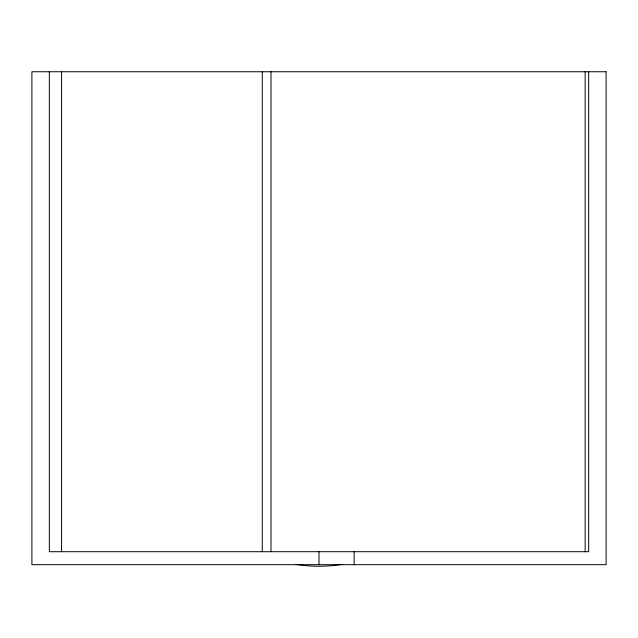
<?xml version="1.0" encoding="UTF-8"?>
<svg xmlns="http://www.w3.org/2000/svg" width="638" height="638" viewBox="0 0 638 638"><rect width="100%" height="100%" fill="white"/><g stroke="black" fill="none" stroke-linecap="round" stroke-linejoin="round"><path stroke-width="0.96" d="M588.651 71.751L588.651 551.703L49.349 551.703L49.349 71.751M585.158 71.751L585.158 551.703M354.146 551.703L354.146 564.678M319 551.703L319 564.678M271.006 71.751L271.006 551.703M262.282 71.751L262.282 551.703M61.567 71.751L61.567 551.703M342.104 564.399A145.44 145.44 0 0 1 295.896 564.399M606.1 71.751L31.9 71.751L31.9 564.678L606.1 564.678L606.1 71.751"/></g></svg>
